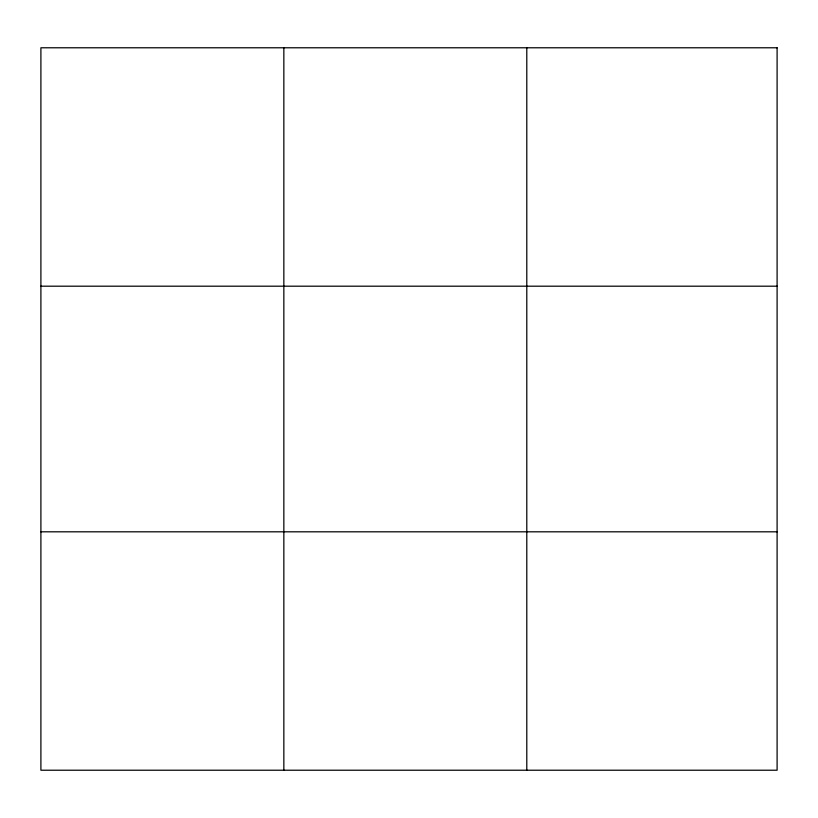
<?xml version="1.0" encoding="UTF-8"?>
<svg xmlns="http://www.w3.org/2000/svg" width="818" height="818" viewBox="0 0 818 818"><rect width="100%" height="100%" fill="white"/><g stroke="black" fill="none" stroke-linecap="round" stroke-linejoin="round"><path stroke-width="1.23" d="M283.846 47.781L283.846 770.219M526.792 47.781L526.792 770.219M40.9 286.188L777.1 286.188M40.9 531.812L777.1 531.812M777.1 47.781L777.1 770.219L40.9 770.219L40.9 47.781L777.1 47.781"/></g></svg>
